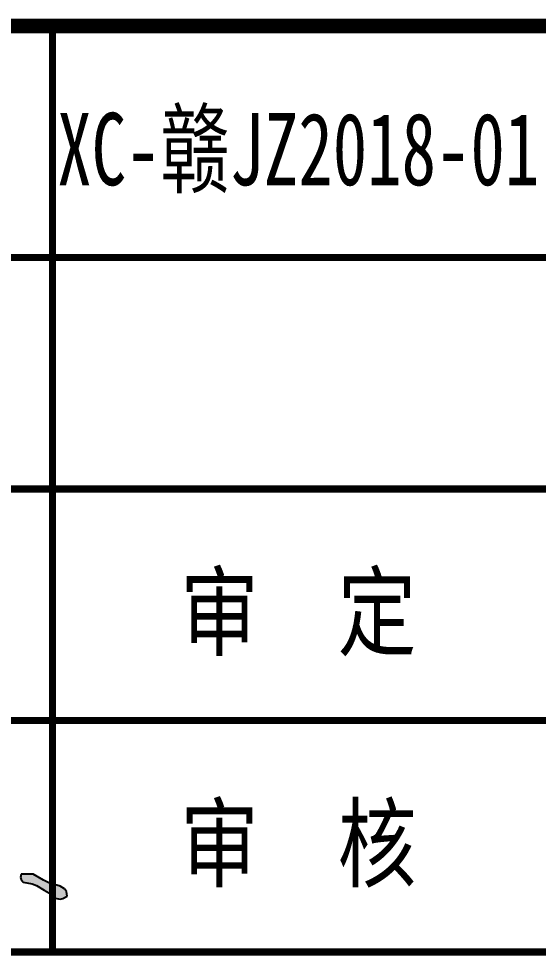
# Model space of a CAD drawing. Extents: x 7651907 to 8255021, y -2490714 to -1144618.
# Drawn here: x 7897600 to 7899396, y -2199185 to -2195935 of the extents above; entities that cross this region are included whole.
import ezdxf
from ezdxf.enums import TextEntityAlignment as Align

# ---------------------------------------------------------------- set-up
doc = ezdxf.new("R2010")
doc.units = 0
doc.header["$LTSCALE"] = 1000
for name, color, linetype in [('0_0_0', 3, 'CONTINUOUS'), ('图框', 4, 'CONTINUOUS'), ('图框文字', 7, 'CONTINUOUS'), ('辅助水', 52, 'CONTINUOUS')]:
    doc.layers.add(name, color=color, linetype=linetype)
doc.styles.add('宋体', font='', dxfattribs={"width": 0.8})
doc.styles.get('宋体').set_extended_font_data('SimSun')

# ---------------------------------------------------------------- blocks, each defined once
blk = doc.blocks.new('fxq')
at = {"layer": '0_0_0'}
blk.add_hatch(color=256, dxfattribs=at).paths.add_polyline_path([(10742.7, 1036.8), (10703.5, 1048.8), (10684.2, 1057.4), (10649, 1078.5), (10632.3, 1078.5), (10624, 1078.5), (10607.3, 1078.5), (10605.1, 1067.2), (10607, 1059.6), (10614.2, 1050.7), (10645, 1045.5), (10660.7, 1039.5), (10687.2, 1022.9), (10703.7, 1013.7), (10711.5, 1008), (10725.4, 995.1), (10742.1, 992.5), (10752.1, 994.2), (10767.1, 1002.1), (10764.2, 1018.8), (10757.5, 1028.4)])
for p, q in [((10607.3, 1078.5, 14262.1), (10605.1, 1067.2, 14262.1)), ((10624, 1078.5, 14262.1), (10607.3, 1078.5, 14262.1)), ((10632.3, 1078.5, 14262.1), (10624, 1078.5, 14262.1)), ((10649, 1078.5, 14262.1), (10632.3, 1078.5, 14262.1)), ((10684.2, 1057.4, 14262.1), (10649, 1078.5, 14262.1)), ((10605.1, 1067.2, 14262.1), (10607, 1059.6, 14262.1)), ((10607, 1059.6, 14262.1), (10614.2, 1050.7, 14262.1)), ((10614.2, 1050.7, 14262.1), (10645, 1045.5, 14262.1)), ((10645, 1045.5, 14262.1), (10660.7, 1039.5, 14262.1)), ((10703.5, 1048.8, 14262.1), (10684.2, 1057.4, 14262.1)), ((10742.7, 1036.8, 14262.1), (10703.5, 1048.8, 14262.1)), ((10660.7, 1039.5, 14262.1), (10687.2, 1022.9, 14262.1)), ((10687.2, 1022.9, 14262.1), (10703.7, 1013.7, 14262.1)), ((10703.7, 1013.7, 14262.1), (10711.5, 1008, 14262.1)), ((10711.5, 1008, 14262.1), (10725.4, 995.1, 14262.1)), ((10757.5, 1028.4, 14262.1), (10742.7, 1036.8, 14262.1)), ((10764.2, 1018.8, 14262.1), (10757.5, 1028.4, 14262.1)), ((10767.1, 1002.1, 14262.1), (10764.2, 1018.8, 14262.1)), ((10725.4, 995.1, 14262.1), (10742.1, 992.5, 14262.1)), ((10742.1, 992.5, 14262.1), (10752.1, 994.2, 14262.1)), ((10752.1, 994.2, 14262.1), (10767.1, 1002.1, 14262.1))]:
    blk.add_line(p, q, dxfattribs=at)
blk = doc.blocks.new('65da65sd56ad56asd56')
at = {"layer": '图框', "ltscale": 0.1, "flags": 128}
for points, const_width in [([(8434846.5, -739037.1), (8434846.5, -735837.1), (8463446.5, -735837.1)], 50), ([(8434846.5, -739037.1), (8434846.5, -735837.1), (8450346.5, -735837.1)], 50), ([(8445146.5, -735837.1), (8445146.5, -739037.1)], 25), ([(8434846.5, -736637.1), (8450346.5, -736637.1)], 25), ([(8434846.5, -737437.1), (8450346.5, -737437.1)], 25), ([(8434846.5, -738237.1), (8450346.5, -738237.1)], 25), ([(8434846.5, -739037.1), (8450346.5, -739037.1)], 25)]:
    blk.add_lwpolyline(points, dxfattribs=dict(at, const_width=const_width))
at = {"layer": '0_0_0'}
blk.add_blockref('fxq', (8434430.7, -739846.8, 1426.2), dxfattribs=at)
at = {"layer": '图框文字', "ltscale": 0.1, "style": '宋体'}
for s, width, p in [('XC-赣JZ2018-01', 0.7, (8445996.5, -736387.2)), ('审  定', 0.8, (8445996.5, -737987.2)), ('审  核', 0.8, (8445996.5, -738787.2))]:
    blk.add_text(s, height=250, dxfattribs=dict(at, width=width)).set_placement(p, align=Align.CENTER)

msp = doc.modelspace()

# ---------------------------------------------------------------- block references
at = {"layer": '辅助水'}
msp.add_blockref('65da65sd56ad56asd56', (-547429.9, -1460123.3), dxfattribs=at)

doc.saveas('drawing.dxf')
